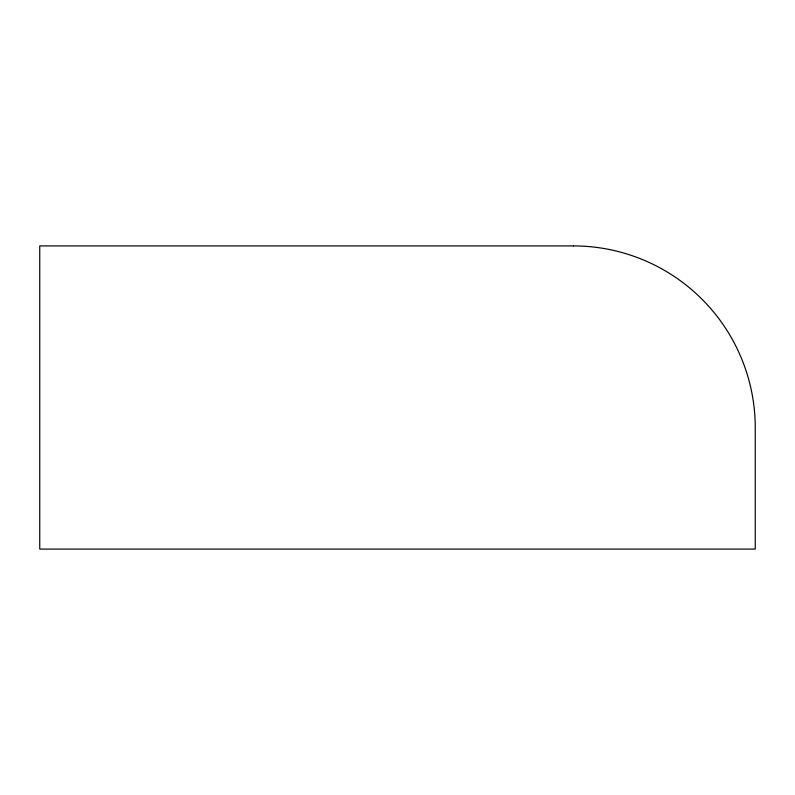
<?xml version="1.0" encoding="UTF-8"?>
<svg xmlns="http://www.w3.org/2000/svg" width="795" height="795" viewBox="0 0 795 795"><rect width="100%" height="100%" fill="white"/><g stroke="black" fill="none" stroke-linecap="round" stroke-linejoin="round"><path stroke-width="1.19" d="M573.344 245.913L39.75 245.913L39.75 549.087L755.25 549.087L755.25 427.819A181.906 181.906 0 0 0 573.344 245.913"/></g></svg>
